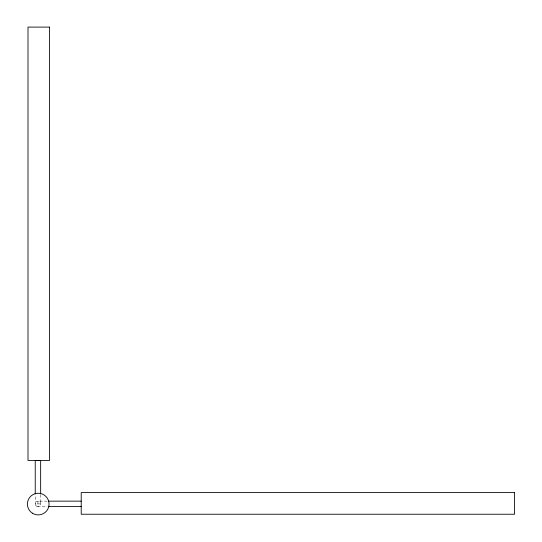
<?xml version="1.0" encoding="UTF-8"?>
<svg xmlns="http://www.w3.org/2000/svg" width="542" height="542" viewBox="0 0 542 542"><rect width="100%" height="100%" fill="white"/><g stroke="black" fill="none" stroke-linecap="round" stroke-linejoin="round"><path stroke-width="0.41" stroke-dasharray="2.71 2.03" d="M47.079 501.147L37.913 501.147L37.913 506.56L47.079 506.56M40.65 494.744L40.65 503.911L35.23 503.911L35.23 494.744M36.212 505.964A2.71 2.71 0 0 0 40.569 504.216A2.71 2.71 0 0 0 36.876 501.316A2.71 2.71 0 0 0 36.212 505.964"/><path stroke-width="0.81" d="M48.746 501.147L81.253 501.147M48.746 506.56L81.253 506.56M40.65 493.911L40.65 460.571L35.23 460.571L35.23 493.911M49.525 27.1L28.001 27.1L28.001 460.463L49.525 460.463L49.525 27.1M514.582 492.603L81.219 492.603L81.219 514.236L514.582 514.236L514.582 492.603M32.384 513.193A10.833 10.833 0 0 0 49.058 504.595A10.833 10.833 0 0 0 33.272 494.446A10.833 10.833 0 0 0 32.384 513.193"/></g></svg>
